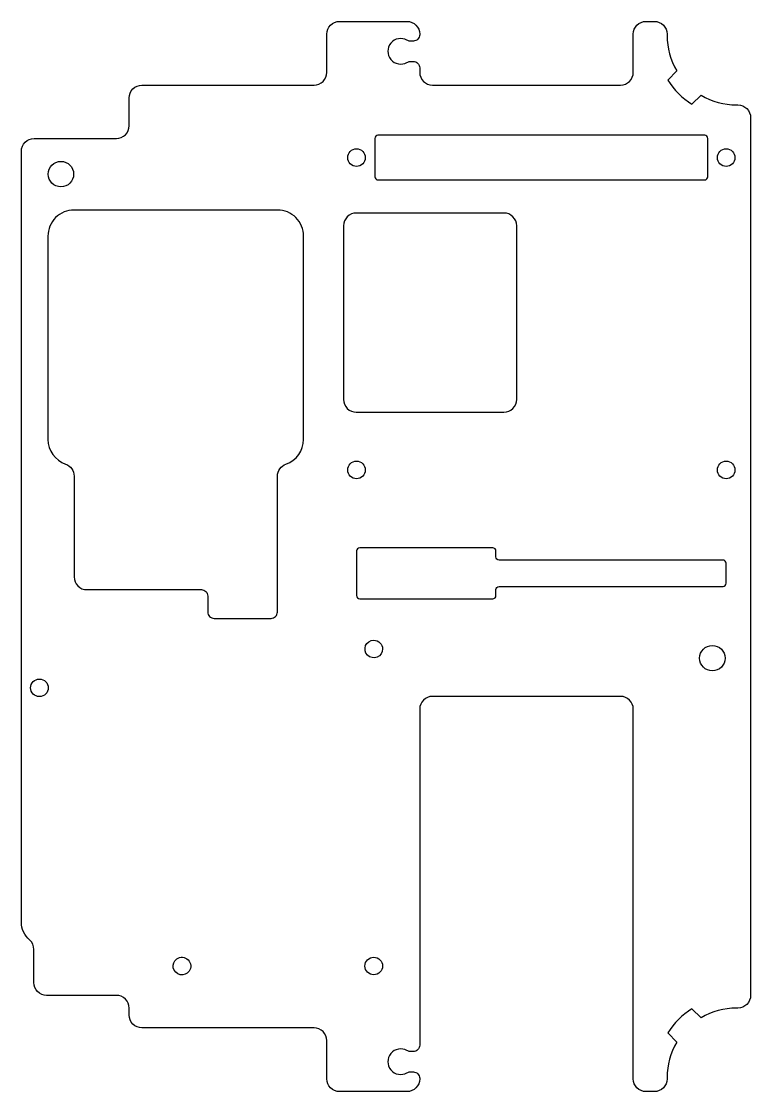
# Model space of a CAD drawing. Header units: millimetres. Extents: x -55 to 59, y -84 to 84.
import ezdxf

# ---------------------------------------------------------------- set-up
doc = ezdxf.new("R2010")
doc.units = ezdxf.units.MM
doc.layers.get('0').update_dxf_attribs({"linetype": 'CONTINUOUS'})

msp = doc.modelspace()

# ---------------------------------------------------------------- linework, layer by layer
for points in [[(6.04, -80.86, -0.414214), (7.04, -81.86), (7.04, -81.95, -0.414214), (5.04, -83.95), (-5.54, -83.95, -0.414214), (-7.54, -81.95), (-7.54, -75.95, 0.414214), (-9.54, -73.95), (-36.54, -73.95, -0.414214), (-38.54, -71.95), (-38.54, -70.85, 0.414214), (-40.54, -68.85), (-51.49, -68.85, -0.414214), (-53.49, -66.85), (-53.49, -61.67, 0.217078), (-54.18, -60.16, -0.217078), (-55.45, -57.38), (-55.45, 63.59, -0.414214), (-53.45, 65.59), (-40.54, 65.59, 0.414214), (-38.54, 67.59), (-38.54, 71.95, -0.414214), (-36.54, 73.95), (-9.54, 73.95, 0.414214), (-7.54, 75.95), (-7.54, 81.95, -0.414214), (-5.54, 83.95), (5.04, 83.95, -0.414214), (7.04, 81.95), (7.04, 81.86, -0.414214), (6.04, 80.86), (5.54, 80.86, -0.131326), (5.04, 80.99, 1.729486), (5.04, 77.52, -0.131326), (5.54, 77.66), (6.04, 77.66, -0.414214), (7.04, 76.66), (7.04, 75.95, 0.414214), (9.04, 73.95), (38.54, 73.95, 0.414214), (40.54, 75.95), (40.54, 81.95, -0.414214), (42.54, 83.95), (43.85, 83.95, -0.414214), (45.85, 81.95), (45.85, 81.75, 0.13497), (47.38, 76.18), (45.94, 74.74, 0.105315), (49.74, 70.94), (51.18, 72.38, 0.13497), (56.75, 70.85), (56.95, 70.85, -0.414214), (58.95, 68.85), (58.95, -68.85, -0.414214), (56.95, -70.85), (56.75, -70.85, 0.13497), (51.18, -72.38), (49.74, -70.94, 0.105315), (45.94, -74.74), (47.38, -76.18, 0.13497), (45.85, -81.75), (45.85, -81.95, -0.414214), (43.85, -83.95), (42.54, -83.95, -0.414214), (40.54, -81.95), (40.54, -23.95, 0.414214), (38.54, -21.95), (9.04, -21.95, 0.414214), (7.04, -23.95), (7.04, -76.66, -0.414214), (6.04, -77.66), (5.54, -77.66, -0.131326), (5.04, -77.52, 1.729486), (5.04, -80.99, -0.131326), (5.54, -80.86)], [(-0.01, 65.58), (-0.01, 59.58, 0.414214), (0.49, 59.08), (51.75, 59.08, 0.414214), (52.25, 59.58), (52.25, 65.58, 0.414214), (51.75, 66.08), (0.49, 66.08, 0.414214)], [(-27.21, -5.2, -0.414214), (-26.21, -6.2), (-26.21, -8.71, 0.414214), (-25.21, -9.71), (-16.28, -9.71, 0.414214), (-15.28, -8.71), (-15.28, 12.6, -0.319432), (-13.94, 14.49, 0.319432), (-11.18, 18.36), (-11.18, 50.26, 0.414214), (-15.28, 54.36), (-47.18, 54.36, 0.414214), (-51.28, 50.26), (-51.28, 18.36, 0.319432), (-48.53, 14.49, -0.319432), (-47.18, 12.6), (-47.18, -3.2, 0.414214), (-45.18, -5.2)], [(22.25, 24.64), (22.25, 51.89, 0.414214), (20.25, 53.89), (-2.91, 53.89, 0.414214), (-4.91, 51.89), (-4.91, 24.64, 0.414214), (-2.91, 22.64), (20.25, 22.64, 0.414214)], [(18.5, 1.37), (-2.38, 1.37, 0.414214), (-2.88, 0.87), (-2.88, -6.13, 0.414214), (-2.38, -6.63), (18.5, -6.63, 0.414214), (19, -6.13), (19, -5.2, -0.414214), (19.5, -4.7), (54.62, -4.7, 0.414214), (55.12, -4.2), (55.12, -1.06, 0.414214), (54.62, -0.56), (19.5, -0.56, -0.414214), (19, -0.06), (19, 0.87, 0.414214)], [(-0.17, -13.13, -0.414004), (1.21, -14.51, -2.414214)], [(-29.14, -65.06, -1.17819), (-31.07, -63.13, -0.848331)]]:
    msp.add_lwpolyline(points, format="xyb", close=True)
for centre, radius in [((-2.88, 62.58), 1.38), ((55.12, 62.58), 1.38), ((-49.25, 59.99), 2), ((-2.88, 13.58), 1.38), ((55.12, 13.58), 1.38), ((52.95, -15.95), 2), ((-52.62, -20.6), 1.38), ((-0.17, -64.25), 1.38)]:
    msp.add_circle(centre, radius)

doc.saveas('drawing.dxf')
